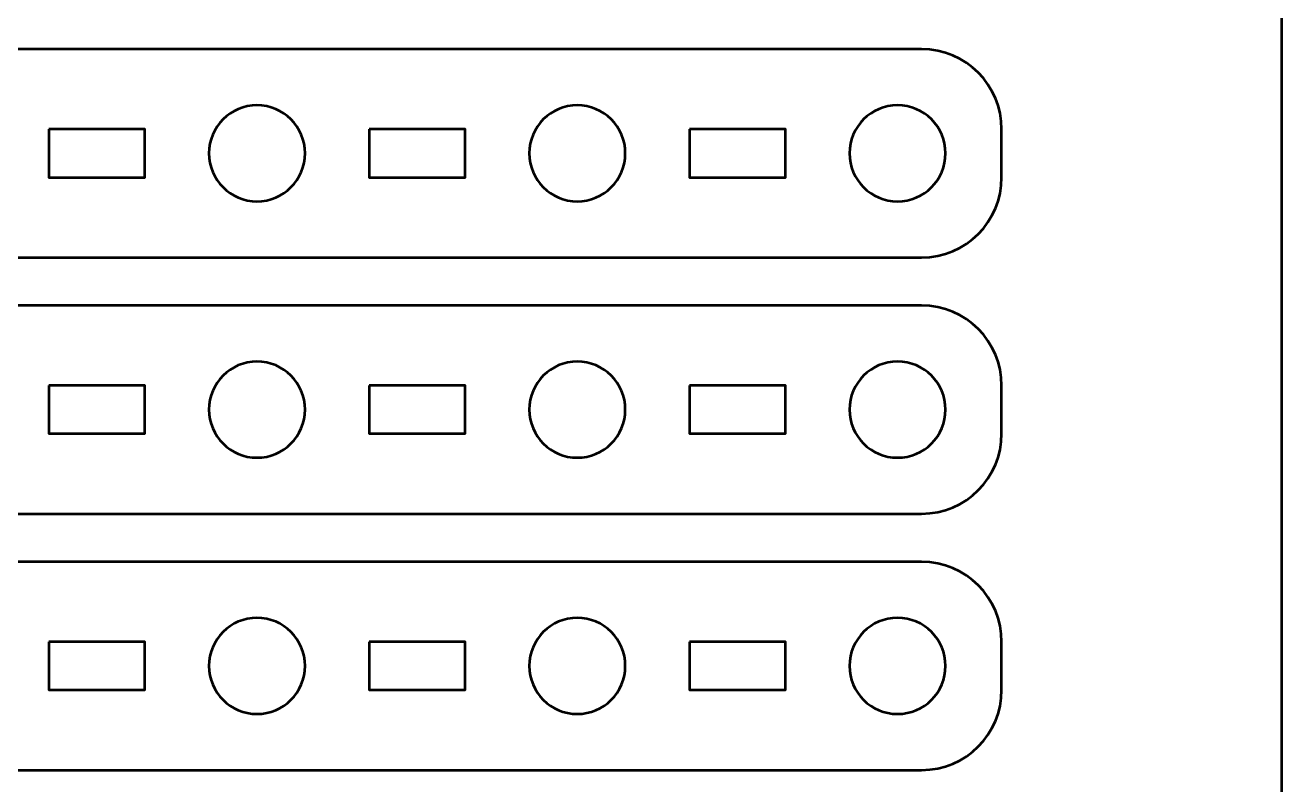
# Model space of a CAD drawing. Header units: centimetres. Extents: x -17.9 to -3.1, y -25.3 to -4.3.
# Drawn here: x -10.95 to -3.1, y -20.84 to -16.1 of the extents above; entities that cross this region are included whole.
import ezdxf

# ---------------------------------------------------------------- set-up
doc = ezdxf.new("R2010")
doc.units = ezdxf.units.CM
doc.header["$MEASUREMENT"] = 0
doc.layers.add('Layer 1', color=7, linetype='Continuous')

msp = doc.modelspace()

# ---------------------------------------------------------------- linework, layer by layer
at = {"layer": 'Layer 1', "color": 22, "lineweight": 53}
msp.add_open_spline([(-17.90003, -24.8499), (-17.90003, -24.8499), (-17.90003, -4.84994), (-17.90003, -4.84994), (-17.90003, -4.84994), (-17.90003, -4.57297), (-17.67694, -4.34998), (-17.39994, -4.34998), (-17.39994, -4.34998), (-17.39994, -4.34998), (-3.60007, -4.34998), (-3.60007, -4.34998), (-3.60007, -4.34998), (-3.32293, -4.34998), (-3.09997, -4.57297), (-3.09997, -4.84994), (-3.09997, -4.84994), (-3.09997, -4.84994), (-3.09997, -24.8499), (-3.09997, -24.8499), (-3.09997, -24.8499), (-3.09997, -25.1269), (-3.32293, -25.34999), (-3.60007, -25.34999), (-3.60007, -25.34999), (-3.60007, -25.34999), (-17.39994, -25.34999), (-17.39994, -25.34999), (-17.39994, -25.34999), (-17.67694, -25.34999), (-17.90003, -25.1269), (-17.90003, -24.8499)], degree=3, knots=[0, 0, 0, 0, 0.125, 0.125, 0.125, 0.125, 0.25, 0.25, 0.25, 0.25, 0.375, 0.375, 0.375, 0.375, 0.5, 0.5, 0.5, 0.5, 0.625, 0.625, 0.625, 0.625, 0.75, 0.75, 0.75, 0.75, 0.875, 0.875, 0.875, 0.875, 1, 1, 1, 1], dxfattribs=at)
at = {"layer": 'Layer 1', "color": 2, "lineweight": 53}
for points in [[(-15.64992, -16.24999), (-15.64992, -16.24999), (-5.34994, -16.24999), (-5.34994, -16.24999), (-5.34994, -16.24999), (-5.07294, -16.24999), (-4.84998, -16.47308), (-4.84998, -16.75008), (-4.84998, -16.75008), (-4.84998, -16.75008), (-4.84998, -17.05009), (-4.84998, -17.05009), (-4.84998, -17.05009), (-4.84998, -17.32705), (-5.07294, -17.55001), (-5.34994, -17.55001), (-5.34994, -17.55001), (-5.34994, -17.55001), (-15.64992, -17.55001), (-15.64992, -17.55001), (-15.64992, -17.55001), (-15.92692, -17.55001), (-16.15002, -17.32705), (-16.15002, -17.05009), (-16.15002, -17.05009), (-16.15002, -17.05009), (-16.15002, -16.75008), (-16.15002, -16.75008), (-16.15002, -16.75008), (-16.15002, -16.47308), (-15.92692, -16.24999), (-15.64992, -16.24999)], [(-15.64992, -17.84999), (-15.64992, -17.84999), (-5.34994, -17.84999), (-5.34994, -17.84999), (-5.34994, -17.84999), (-5.07294, -17.84999), (-4.84998, -18.07308), (-4.84998, -18.35008), (-4.84998, -18.35008), (-4.84998, -18.35008), (-4.84998, -18.65009), (-4.84998, -18.65009), (-4.84998, -18.65009), (-4.84998, -18.92705), (-5.07294, -19.15001), (-5.34994, -19.15001), (-5.34994, -19.15001), (-5.34994, -19.15001), (-15.64992, -19.15001), (-15.64992, -19.15001), (-15.64992, -19.15001), (-15.92692, -19.15001), (-16.15002, -18.92705), (-16.15002, -18.65009), (-16.15002, -18.65009), (-16.15002, -18.65009), (-16.15002, -18.35008), (-16.15002, -18.35008), (-16.15002, -18.35008), (-16.15002, -18.07308), (-15.92692, -17.84999), (-15.64992, -17.84999)], [(-15.64992, -19.44999), (-15.64992, -19.44999), (-5.34994, -19.44999), (-5.34994, -19.44999), (-5.34994, -19.44999), (-5.07294, -19.44999), (-4.84998, -19.67308), (-4.84998, -19.95008), (-4.84998, -19.95008), (-4.84998, -19.95008), (-4.84998, -20.25009), (-4.84998, -20.25009), (-4.84998, -20.25009), (-4.84998, -20.52705), (-5.07294, -20.75001), (-5.34994, -20.75001), (-5.34994, -20.75001), (-5.34994, -20.75001), (-15.64992, -20.75001), (-15.64992, -20.75001), (-15.64992, -20.75001), (-15.92692, -20.75001), (-16.15002, -20.52705), (-16.15002, -20.25009), (-16.15002, -20.25009), (-16.15002, -20.25009), (-16.15002, -19.95008), (-16.15002, -19.95008), (-16.15002, -19.95008), (-16.15002, -19.67308), (-15.92692, -19.44999), (-15.64992, -19.44999)]]:
    msp.add_open_spline(points, degree=3, knots=[0, 0, 0, 0, 0.125, 0.125, 0.125, 0.125, 0.25, 0.25, 0.25, 0.25, 0.375, 0.375, 0.375, 0.375, 0.5, 0.5, 0.5, 0.5, 0.625, 0.625, 0.625, 0.625, 0.75, 0.75, 0.75, 0.75, 0.875, 0.875, 0.875, 0.875, 1, 1, 1, 1], dxfattribs=at)
at = {"layer": 'Layer 1', "lineweight": 53}
for points in [[(-9.20001, -16.90001), (-9.20001, -17.06579), (-9.33425, -17.20002), (-9.50002, -17.20002), (-9.50002, -17.20002), (-9.66568, -17.20002), (-9.80002, -17.06579), (-9.80002, -16.90001), (-9.80002, -16.90001), (-9.80002, -16.73435), (-9.66568, -16.60001), (-9.50002, -16.60001), (-9.50002, -16.60001), (-9.33425, -16.60001), (-9.20001, -16.73435), (-9.20001, -16.90001)], [(-7.19994, -16.90001), (-7.19994, -17.06579), (-7.33431, -17.20002), (-7.49994, -17.20002), (-7.49994, -17.20002), (-7.66571, -17.20002), (-7.79994, -17.06579), (-7.79994, -16.90001), (-7.79994, -16.90001), (-7.79994, -16.73435), (-7.66571, -16.60001), (-7.49994, -16.60001), (-7.49994, -16.60001), (-7.33431, -16.60001), (-7.19994, -16.73435), (-7.19994, -16.90001)], [(-5.20001, -16.90001), (-5.20001, -17.06579), (-5.33435, -17.20002), (-5.49997, -17.20002), (-5.49997, -17.20002), (-5.66564, -17.20002), (-5.79998, -17.06579), (-5.79998, -16.90001), (-5.79998, -16.90001), (-5.79998, -16.73435), (-5.66564, -16.60001), (-5.49997, -16.60001), (-5.49997, -16.60001), (-5.33435, -16.60001), (-5.20001, -16.73435), (-5.20001, -16.90001)], [(-10.79993, -16.75008), (-10.79993, -16.75008), (-10.19993, -16.75008), (-10.19993, -16.75008), (-10.19993, -16.75008), (-10.19993, -16.75008), (-10.19993, -17.05009), (-10.19993, -17.05009), (-10.19993, -17.05009), (-10.19993, -17.05009), (-10.79993, -17.05009), (-10.79993, -17.05009), (-10.79993, -17.05009), (-10.79993, -17.05009), (-10.79993, -16.75008), (-10.79993, -16.75008)], [(-8.79996, -16.75008), (-8.79996, -16.75008), (-8.19996, -16.75008), (-8.19996, -16.75008), (-8.19996, -16.75008), (-8.19996, -16.75008), (-8.19996, -17.05009), (-8.19996, -17.05009), (-8.19996, -17.05009), (-8.19996, -17.05009), (-8.79996, -17.05009), (-8.79996, -17.05009), (-8.79996, -17.05009), (-8.79996, -17.05009), (-8.79996, -16.75008), (-8.79996, -16.75008)], [(-6.80003, -16.75008), (-6.80003, -16.75008), (-6.20003, -16.75008), (-6.20003, -16.75008), (-6.20003, -16.75008), (-6.20003, -16.75008), (-6.20003, -17.05009), (-6.20003, -17.05009), (-6.20003, -17.05009), (-6.20003, -17.05009), (-6.80003, -17.05009), (-6.80003, -17.05009), (-6.80003, -17.05009), (-6.80003, -17.05009), (-6.80003, -16.75008), (-6.80003, -16.75008)], [(-9.20001, -18.50001), (-9.20001, -18.66579), (-9.33425, -18.80002), (-9.50002, -18.80002), (-9.50002, -18.80002), (-9.66568, -18.80002), (-9.80002, -18.66579), (-9.80002, -18.50001), (-9.80002, -18.50001), (-9.80002, -18.33435), (-9.66568, -18.20001), (-9.50002, -18.20001), (-9.50002, -18.20001), (-9.33425, -18.20001), (-9.20001, -18.33435), (-9.20001, -18.50001)], [(-7.19994, -18.50001), (-7.19994, -18.66579), (-7.33431, -18.80002), (-7.49994, -18.80002), (-7.49994, -18.80002), (-7.66571, -18.80002), (-7.79994, -18.66579), (-7.79994, -18.50001), (-7.79994, -18.50001), (-7.79994, -18.33435), (-7.66571, -18.20001), (-7.49994, -18.20001), (-7.49994, -18.20001), (-7.33431, -18.20001), (-7.19994, -18.33435), (-7.19994, -18.50001)], [(-5.20001, -18.50001), (-5.20001, -18.66579), (-5.33435, -18.80002), (-5.49997, -18.80002), (-5.49997, -18.80002), (-5.66564, -18.80002), (-5.79998, -18.66579), (-5.79998, -18.50001), (-5.79998, -18.50001), (-5.79998, -18.33435), (-5.66564, -18.20001), (-5.49997, -18.20001), (-5.49997, -18.20001), (-5.33435, -18.20001), (-5.20001, -18.33435), (-5.20001, -18.50001)], [(-10.79993, -18.35008), (-10.79993, -18.35008), (-10.19993, -18.35008), (-10.19993, -18.35008), (-10.19993, -18.35008), (-10.19993, -18.35008), (-10.19993, -18.65009), (-10.19993, -18.65009), (-10.19993, -18.65009), (-10.19993, -18.65009), (-10.79993, -18.65009), (-10.79993, -18.65009), (-10.79993, -18.65009), (-10.79993, -18.65009), (-10.79993, -18.35008), (-10.79993, -18.35008)], [(-8.79996, -18.35008), (-8.79996, -18.35008), (-8.19996, -18.35008), (-8.19996, -18.35008), (-8.19996, -18.35008), (-8.19996, -18.35008), (-8.19996, -18.65009), (-8.19996, -18.65009), (-8.19996, -18.65009), (-8.19996, -18.65009), (-8.79996, -18.65009), (-8.79996, -18.65009), (-8.79996, -18.65009), (-8.79996, -18.65009), (-8.79996, -18.35008), (-8.79996, -18.35008)], [(-6.80003, -18.35008), (-6.80003, -18.35008), (-6.20003, -18.35008), (-6.20003, -18.35008), (-6.20003, -18.35008), (-6.20003, -18.35008), (-6.20003, -18.65009), (-6.20003, -18.65009), (-6.20003, -18.65009), (-6.20003, -18.65009), (-6.80003, -18.65009), (-6.80003, -18.65009), (-6.80003, -18.65009), (-6.80003, -18.65009), (-6.80003, -18.35008), (-6.80003, -18.35008)], [(-9.20001, -20.10001), (-9.20001, -20.26579), (-9.33425, -20.40002), (-9.50002, -20.40002), (-9.50002, -20.40002), (-9.66568, -20.40002), (-9.80002, -20.26579), (-9.80002, -20.10001), (-9.80002, -20.10001), (-9.80002, -19.93435), (-9.66568, -19.80001), (-9.50002, -19.80001), (-9.50002, -19.80001), (-9.33425, -19.80001), (-9.20001, -19.93435), (-9.20001, -20.10001)], [(-7.19994, -20.10001), (-7.19994, -20.26579), (-7.33431, -20.40002), (-7.49994, -20.40002), (-7.49994, -20.40002), (-7.66571, -20.40002), (-7.79994, -20.26579), (-7.79994, -20.10001), (-7.79994, -20.10001), (-7.79994, -19.93435), (-7.66571, -19.80001), (-7.49994, -19.80001), (-7.49994, -19.80001), (-7.33431, -19.80001), (-7.19994, -19.93435), (-7.19994, -20.10001)], [(-5.20001, -20.10001), (-5.20001, -20.26579), (-5.33435, -20.40002), (-5.49997, -20.40002), (-5.49997, -20.40002), (-5.66564, -20.40002), (-5.79998, -20.26579), (-5.79998, -20.10001), (-5.79998, -20.10001), (-5.79998, -19.93435), (-5.66564, -19.80001), (-5.49997, -19.80001), (-5.49997, -19.80001), (-5.33435, -19.80001), (-5.20001, -19.93435), (-5.20001, -20.10001)], [(-10.79993, -19.95008), (-10.79993, -19.95008), (-10.19993, -19.95008), (-10.19993, -19.95008), (-10.19993, -19.95008), (-10.19993, -19.95008), (-10.19993, -20.25009), (-10.19993, -20.25009), (-10.19993, -20.25009), (-10.19993, -20.25009), (-10.79993, -20.25009), (-10.79993, -20.25009), (-10.79993, -20.25009), (-10.79993, -20.25009), (-10.79993, -19.95008), (-10.79993, -19.95008)], [(-8.79996, -19.95008), (-8.79996, -19.95008), (-8.19996, -19.95008), (-8.19996, -19.95008), (-8.19996, -19.95008), (-8.19996, -19.95008), (-8.19996, -20.25009), (-8.19996, -20.25009), (-8.19996, -20.25009), (-8.19996, -20.25009), (-8.79996, -20.25009), (-8.79996, -20.25009), (-8.79996, -20.25009), (-8.79996, -20.25009), (-8.79996, -19.95008), (-8.79996, -19.95008)], [(-6.80003, -19.95008), (-6.80003, -19.95008), (-6.20003, -19.95008), (-6.20003, -19.95008), (-6.20003, -19.95008), (-6.20003, -19.95008), (-6.20003, -20.25009), (-6.20003, -20.25009), (-6.20003, -20.25009), (-6.20003, -20.25009), (-6.80003, -20.25009), (-6.80003, -20.25009), (-6.80003, -20.25009), (-6.80003, -20.25009), (-6.80003, -19.95008), (-6.80003, -19.95008)]]:
    msp.add_open_spline(points, degree=3, knots=[0, 0, 0, 0, 0.25, 0.25, 0.25, 0.25, 0.5, 0.5, 0.5, 0.5, 0.75, 0.75, 0.75, 0.75, 1, 1, 1, 1], dxfattribs=at)

doc.saveas('drawing.dxf')
